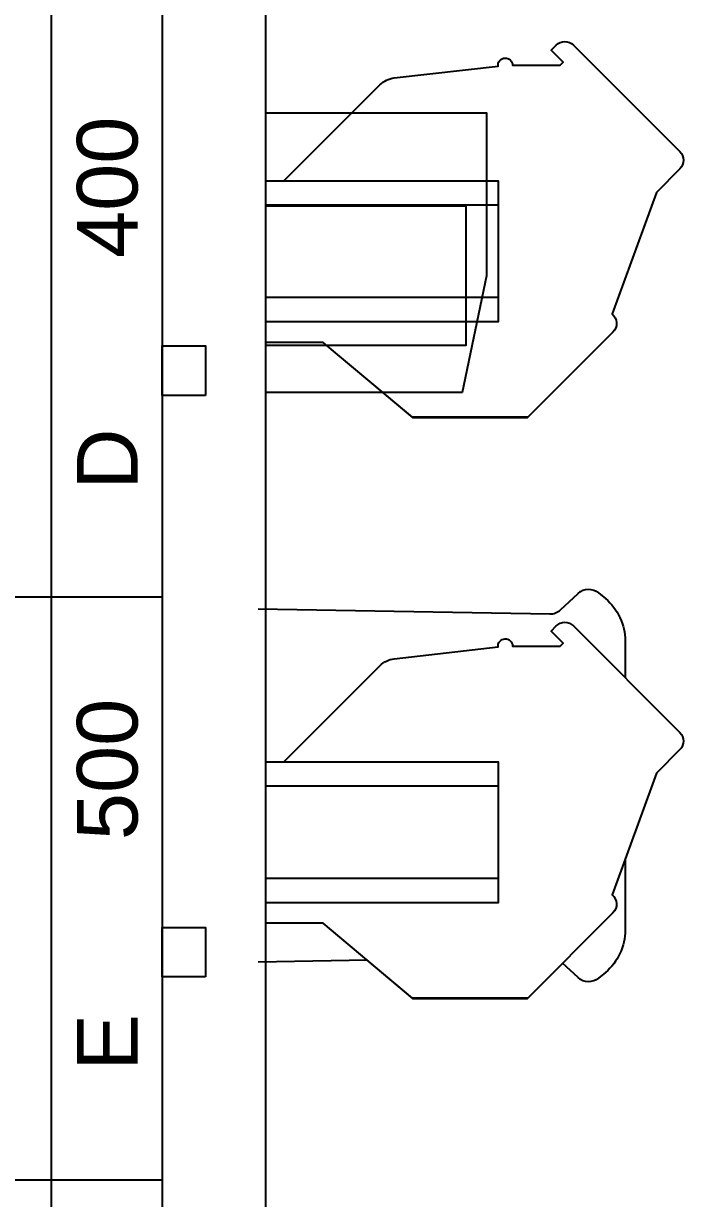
# Model space of a CAD drawing. Extents: x 1 to 23.8, y 0.2 to 17.
# Drawn here: x 14.157 to 15.226, y 3.145 to 5.048 of the extents above; entities that cross this region are included whole.
import ezdxf

# ---------------------------------------------------------------- set-up
doc = ezdxf.new("R2010")
doc.units = 0
doc.header["$MEASUREMENT"] = 0
for name, color, linetype in [('3_02__9X__RTD', 7, 'CONTINUOUS'), ('3_03__91__RTD_TC', 7, 'CONTINUOUS'), ('3_04__1-___4__DI__4__DO__S', 7, 'CONTINUOUS'), ('3_05__B-___4__DI__4__DO__F', 7, 'CONTINUOUS'), ('3_06__C-___4__DI__3__DO', 7, 'CONTINUOUS'), ('3_07__2X___8__DO__STD_FORM', 7, 'CONTINUOUS'), ('3_08__2A___8__DO__STD_FORM', 7, 'CONTINUOUS'), ('3_09__2B___8__DO__STD__6__', 7, 'CONTINUOUS'), ('3_10__2C___8__DO__STD__2__', 7, 'CONTINUOUS'), ('3_11__3-___8__DI', 7, 'CONTINUOUS'), ('3_12__D-___14__DI', 7, 'CONTINUOUS'), ('3_13__5-___8__AI', 7, 'CONTINUOUS'), ('3_14__6-___4__AI__4__AO', 7, 'CONTINUOUS'), ('4_02__71___3__AVI', 7, 'CONTINUOUS'), ('4_03__73___3__ACI__3__AVI', 7, 'CONTINUOUS'), ('4_04__74___3__ACI__3__AVI', 7, 'CONTINUOUS'), ('4_05__1-___4__DI__4__DO__S', 7, 'CONTINUOUS'), ('4_06__B-___4__DI__4__DO__F', 7, 'CONTINUOUS'), ('4_07__C-___4__DI__3__DO', 7, 'CONTINUOUS'), ('4_08__2X___8__DO__STD_FORM', 7, 'CONTINUOUS'), ('4_09__2A___8__DO__STD_FORM', 7, 'CONTINUOUS'), ('4_10__2B___8__DO__STD__6__', 7, 'CONTINUOUS'), ('4_11__2C___8__DO__STD__2__', 7, 'CONTINUOUS'), ('4_12__3-___8__DI', 7, 'CONTINUOUS'), ('4_13__D-___14__DI', 7, 'CONTINUOUS'), ('4_14__5-___8__AI', 7, 'CONTINUOUS'), ('4_15__6-___4__AI__4__AO', 7, 'CONTINUOUS'), ('6_00_____DWG', 7, 'CONTINUOUS')]:
    doc.layers.add(name, color=color, linetype=linetype)
doc.styles.add('ARIAL', font='arial.ttf')

msp = doc.modelspace()

# ---------------------------------------------------------------- linework, layer by layer
at = {"layer": '3_02__9X__RTD'}
for points in [[(14.5491, 4.9035), (14.9073, 4.9035), (14.9073, 4.6397), (14.868, 4.4507), (14.5491, 4.4507)], [(14.5491, 4.7529), (14.8739, 4.7529), (14.8739, 4.5265), (14.5491, 4.5265)]]:
    msp.add_lwpolyline(points, dxfattribs=at)
at = {"layer": '3_03__91__RTD_TC'}
for points in [[(14.5491, 4.9035), (14.9073, 4.9035), (14.9073, 4.6397), (14.868, 4.4507), (14.5491, 4.4507)], [(14.5491, 4.7529), (14.8739, 4.7529), (14.8739, 4.5265), (14.5491, 4.5265)]]:
    msp.add_lwpolyline(points, dxfattribs=at)
at = {"layer": '3_04__1-___4__DI__4__DO__S'}
msp.add_lwpolyline([(14.5789, 4.7934), (14.7344, 4.9489, -0.169592), (14.7577, 4.9602), (14.9259, 4.9793, -0.43094), (14.937, 4.9924, -0.430927), (14.9494, 4.9807), (15.0264, 4.9807), (15.0313, 4.9856), (15.0119, 5.0051), (15.0202, 5.0134, -0.414223), (15.0481, 5.0134), (15.2207, 4.8408, -0.414213), (15.2207, 4.813), (15.1824, 4.7747), (15.1107, 4.5778, -0.440578), (15.1121, 4.5485), (14.9729, 4.4093), (14.7884, 4.4093), (14.6424, 4.5318), (14.5491, 4.5318)], format="xyb", dxfattribs=at)
for points in [[(14.5491, 4.7932), (14.9262, 4.7932), (14.9262, 4.5648), (14.5491, 4.5648)], [(14.9262, 4.7538), (14.5491, 4.7538)], [(14.9262, 4.6042), (14.5491, 4.6042)]]:
    msp.add_lwpolyline(points, dxfattribs=at)
at = {"layer": '3_05__B-___4__DI__4__DO__F'}
msp.add_lwpolyline([(14.5789, 4.7934), (14.7344, 4.9489, -0.169592), (14.7577, 4.9602), (14.9259, 4.9793, -0.43094), (14.937, 4.9924, -0.430927), (14.9494, 4.9807), (15.0264, 4.9807), (15.0313, 4.9856), (15.0119, 5.0051), (15.0202, 5.0134, -0.414223), (15.0481, 5.0134), (15.2207, 4.8408, -0.414213), (15.2207, 4.813), (15.1824, 4.7747), (15.1107, 4.5778, -0.440578), (15.1121, 4.5485), (14.9729, 4.4093), (14.7884, 4.4093), (14.6424, 4.5318), (14.5491, 4.5318)], format="xyb", dxfattribs=at)
for points in [[(14.5491, 4.7932), (14.9262, 4.7932), (14.9262, 4.5648), (14.5491, 4.5648)], [(14.9262, 4.7538), (14.5491, 4.7538)], [(14.9262, 4.6042), (14.5491, 4.6042)]]:
    msp.add_lwpolyline(points, dxfattribs=at)
at = {"layer": '3_06__C-___4__DI__3__DO'}
msp.add_lwpolyline([(14.5789, 4.7934), (14.7344, 4.9489, -0.169592), (14.7577, 4.9602), (14.9259, 4.9793, -0.43094), (14.937, 4.9924, -0.430927), (14.9494, 4.9807), (15.0264, 4.9807), (15.0313, 4.9856), (15.0119, 5.0051), (15.0202, 5.0134, -0.414223), (15.0481, 5.0134), (15.2207, 4.8408, -0.414213), (15.2207, 4.813), (15.1824, 4.7747), (15.1107, 4.5778, -0.440578), (15.1121, 4.5485), (14.9729, 4.4093), (14.7884, 4.4093), (14.6424, 4.5318), (14.5491, 4.5318)], format="xyb", dxfattribs=at)
for points in [[(14.5491, 4.7932), (14.9262, 4.7932), (14.9262, 4.5648), (14.5491, 4.5648)], [(14.9262, 4.7538), (14.5491, 4.7538)], [(14.9262, 4.6042), (14.5491, 4.6042)]]:
    msp.add_lwpolyline(points, dxfattribs=at)
at = {"layer": '3_07__2X___8__DO__STD_FORM'}
msp.add_lwpolyline([(14.5789, 4.7934), (14.7344, 4.9489, -0.169592), (14.7577, 4.9602), (14.9259, 4.9793, -0.43094), (14.937, 4.9924, -0.430927), (14.9494, 4.9807), (15.0264, 4.9807), (15.0313, 4.9856), (15.0119, 5.0051), (15.0202, 5.0134, -0.414223), (15.0481, 5.0134), (15.2207, 4.8408, -0.414213), (15.2207, 4.813), (15.1824, 4.7747), (15.1107, 4.5778, -0.440578), (15.1121, 4.5485), (14.9729, 4.4093), (14.7884, 4.4093), (14.6424, 4.5318), (14.5491, 4.5318)], format="xyb", dxfattribs=at)
for points in [[(14.5491, 4.7932), (14.9262, 4.7932), (14.9262, 4.5648), (14.5491, 4.5648)], [(14.9262, 4.7538), (14.5491, 4.7538)], [(14.9262, 4.6042), (14.5491, 4.6042)]]:
    msp.add_lwpolyline(points, dxfattribs=at)
at = {"layer": '3_08__2A___8__DO__STD_FORM'}
msp.add_lwpolyline([(14.5789, 4.7934), (14.7344, 4.9489, -0.169592), (14.7577, 4.9602), (14.9259, 4.9793, -0.43094), (14.937, 4.9924, -0.430927), (14.9494, 4.9807), (15.0264, 4.9807), (15.0313, 4.9856), (15.0119, 5.0051), (15.0202, 5.0134, -0.414223), (15.0481, 5.0134), (15.2207, 4.8408, -0.414213), (15.2207, 4.813), (15.1824, 4.7747), (15.1107, 4.5778, -0.440578), (15.1121, 4.5485), (14.9729, 4.4093), (14.7884, 4.4093), (14.6424, 4.5318), (14.5491, 4.5318)], format="xyb", dxfattribs=at)
for points in [[(14.5491, 4.7932), (14.9262, 4.7932), (14.9262, 4.5648), (14.5491, 4.5648)], [(14.9262, 4.7538), (14.5491, 4.7538)], [(14.9262, 4.6042), (14.5491, 4.6042)]]:
    msp.add_lwpolyline(points, dxfattribs=at)
at = {"layer": '3_09__2B___8__DO__STD__6__'}
msp.add_lwpolyline([(14.5789, 4.7934), (14.7344, 4.9489, -0.169592), (14.7577, 4.9602), (14.9259, 4.9793, -0.43094), (14.937, 4.9924, -0.430927), (14.9494, 4.9807), (15.0264, 4.9807), (15.0313, 4.9856), (15.0119, 5.0051), (15.0202, 5.0134, -0.414223), (15.0481, 5.0134), (15.2207, 4.8408, -0.414213), (15.2207, 4.813), (15.1824, 4.7747), (15.1107, 4.5778, -0.440578), (15.1121, 4.5485), (14.9729, 4.4093), (14.7884, 4.4093), (14.6424, 4.5318), (14.5491, 4.5318)], format="xyb", dxfattribs=at)
for points in [[(14.5491, 4.7932), (14.9262, 4.7932), (14.9262, 4.5648), (14.5491, 4.5648)], [(14.9262, 4.7538), (14.5491, 4.7538)], [(14.9262, 4.6042), (14.5491, 4.6042)]]:
    msp.add_lwpolyline(points, dxfattribs=at)
at = {"layer": '3_10__2C___8__DO__STD__2__'}
msp.add_lwpolyline([(14.5789, 4.7934), (14.7344, 4.9489, -0.169592), (14.7577, 4.9602), (14.9259, 4.9793, -0.43094), (14.937, 4.9924, -0.430927), (14.9494, 4.9807), (15.0264, 4.9807), (15.0313, 4.9856), (15.0119, 5.0051), (15.0202, 5.0134, -0.414223), (15.0481, 5.0134), (15.2207, 4.8408, -0.414213), (15.2207, 4.813), (15.1824, 4.7747), (15.1107, 4.5778, -0.440578), (15.1121, 4.5485), (14.9729, 4.4093), (14.7884, 4.4093), (14.6424, 4.5318), (14.5491, 4.5318)], format="xyb", dxfattribs=at)
for points in [[(14.5491, 4.7932), (14.9262, 4.7932), (14.9262, 4.5648), (14.5491, 4.5648)], [(14.9262, 4.7538), (14.5491, 4.7538)], [(14.9262, 4.6042), (14.5491, 4.6042)]]:
    msp.add_lwpolyline(points, dxfattribs=at)
at = {"layer": '3_11__3-___8__DI'}
msp.add_lwpolyline([(14.5789, 4.7934), (14.7344, 4.9489, -0.169592), (14.7577, 4.9602), (14.9259, 4.9793, -0.43094), (14.937, 4.9924, -0.430927), (14.9494, 4.9807), (15.0264, 4.9807), (15.0313, 4.9856), (15.0119, 5.0051), (15.0202, 5.0134, -0.414223), (15.0481, 5.0134), (15.2207, 4.8408, -0.414213), (15.2207, 4.813), (15.1824, 4.7747), (15.1107, 4.5778, -0.440578), (15.1121, 4.5485), (14.9729, 4.4093), (14.7884, 4.4093), (14.6424, 4.5318), (14.5491, 4.5318)], format="xyb", dxfattribs=at)
for points in [[(14.5491, 4.7932), (14.9262, 4.7932), (14.9262, 4.5648), (14.5491, 4.5648)], [(14.9262, 4.7538), (14.5491, 4.7538)], [(14.9262, 4.6042), (14.5491, 4.6042)]]:
    msp.add_lwpolyline(points, dxfattribs=at)
at = {"layer": '3_12__D-___14__DI'}
msp.add_lwpolyline([(14.5789, 4.7934), (14.7344, 4.9489, -0.169586), (14.7577, 4.9602), (14.9259, 4.9793, -0.430941), (14.937, 4.9924, -0.430926), (14.9494, 4.9807), (15.0264, 4.9807), (15.0313, 4.9856), (15.0119, 5.0051), (15.0202, 5.0134, -0.414218), (15.0481, 5.0134), (15.2207, 4.8408, -0.414213), (15.2207, 4.813), (15.1824, 4.7747), (15.1107, 4.5778, -0.440578), (15.1121, 4.5485), (14.974, 4.4105), (14.787, 4.4105), (14.6424, 4.5318), (14.5491, 4.5318)], format="xyb", dxfattribs=at)
for points in [[(14.5491, 4.7932), (14.9262, 4.7932), (14.9262, 4.5648), (14.5491, 4.5648)], [(14.9262, 4.7538), (14.5491, 4.7538)], [(14.9262, 4.6042), (14.5491, 4.6042)]]:
    msp.add_lwpolyline(points, dxfattribs=at)
at = {"layer": '3_13__5-___8__AI'}
msp.add_lwpolyline([(14.5789, 4.7934), (14.7344, 4.9489, -0.169592), (14.7577, 4.9602), (14.9259, 4.9793, -0.43094), (14.937, 4.9924, -0.430927), (14.9494, 4.9807), (15.0264, 4.9807), (15.0313, 4.9856), (15.0119, 5.0051), (15.0202, 5.0134, -0.414223), (15.0481, 5.0134), (15.2207, 4.8408, -0.414213), (15.2207, 4.813), (15.1824, 4.7747), (15.1107, 4.5778, -0.440578), (15.1121, 4.5485), (14.9729, 4.4093), (14.7884, 4.4093), (14.6424, 4.5318), (14.5491, 4.5318)], format="xyb", dxfattribs=at)
for points in [[(14.5491, 4.7932), (14.9262, 4.7932), (14.9262, 4.5648), (14.5491, 4.5648)], [(14.9262, 4.7538), (14.5491, 4.7538)], [(14.9262, 4.6042), (14.5491, 4.6042)]]:
    msp.add_lwpolyline(points, dxfattribs=at)
at = {"layer": '3_14__6-___4__AI__4__AO'}
msp.add_lwpolyline([(14.5789, 4.7934), (14.7344, 4.9489, -0.169592), (14.7577, 4.9602), (14.9259, 4.9793, -0.43094), (14.937, 4.9924, -0.430927), (14.9494, 4.9807), (15.0264, 4.9807), (15.0313, 4.9856), (15.0119, 5.0051), (15.0202, 5.0134, -0.414223), (15.0481, 5.0134), (15.2207, 4.8408, -0.414213), (15.2207, 4.813), (15.1824, 4.7747), (15.1107, 4.5778, -0.440578), (15.1121, 4.5485), (14.9729, 4.4093), (14.7884, 4.4093), (14.6424, 4.5318), (14.5491, 4.5318)], format="xyb", dxfattribs=at)
for points in [[(14.5491, 4.7932), (14.9262, 4.7932), (14.9262, 4.5648), (14.5491, 4.5648)], [(14.9262, 4.7538), (14.5491, 4.7538)], [(14.9262, 4.6042), (14.5491, 4.6042)]]:
    msp.add_lwpolyline(points, dxfattribs=at)
at = {"layer": '4_02__71___3__AVI'}
msp.add_lwpolyline([(14.5789, 3.8524), (14.7344, 4.0079, -0.169592), (14.7577, 4.0191), (14.9259, 4.0383, -0.43094), (14.937, 4.0514, -0.430927), (14.9494, 4.0396), (15.0264, 4.0396), (15.0313, 4.0446), (15.0119, 4.0641), (15.0202, 4.0724, -0.414223), (15.0481, 4.0724), (15.2207, 3.8998, -0.414213), (15.2207, 3.872), (15.1824, 3.8337), (15.1107, 3.6368, -0.440578), (15.1121, 3.6075), (14.9729, 3.4683), (14.7884, 3.4683), (14.6424, 3.5908), (14.5491, 3.5908)], format="xyb", dxfattribs=at)
for points in [[(14.5491, 3.8521), (14.9262, 3.8521), (14.9262, 3.6238), (14.5491, 3.6238)], [(14.9262, 3.8128), (14.5491, 3.8128)], [(14.9262, 3.6632), (14.5491, 3.6632)]]:
    msp.add_lwpolyline(points, dxfattribs=at)
at = {"layer": '4_03__73___3__ACI__3__AVI'}
for points in [[(14.5374, 4.1001), (15.0098, 4.0918, 0.19478), (15.0273, 4.0986), (15.0557, 4.1251, -0.380004), (15.0888, 4.126), (15.0999, 4.1167, -0.221055), (15.1319, 4.0479), (15.1319, 4.0479), (15.1319, 3.9886)], [(14.5789, 3.8524), (14.7344, 4.0079, -0.169592), (14.7577, 4.0191), (14.9259, 4.0383, -0.43094), (14.937, 4.0514, -0.430927), (14.9494, 4.0396), (15.0264, 4.0396), (15.0313, 4.0446), (15.0119, 4.0641), (15.0202, 4.0724, -0.414223), (15.0481, 4.0724), (15.2207, 3.8998, -0.414213), (15.2207, 3.872), (15.1824, 3.8337), (15.1107, 3.6368, -0.440578), (15.1121, 3.6075), (14.9729, 3.4683), (14.7884, 3.4683), (14.6424, 3.5908), (14.5491, 3.5908)], [(15.1319, 3.695), (15.1319, 3.5797, -0.221055), (15.0999, 3.5109), (15.0888, 3.5016, -0.380004), (15.0557, 3.5025), (15.0305, 3.526)]]:
    msp.add_lwpolyline(points, format="xyb", dxfattribs=at)
for points in [[(14.5491, 3.8521), (14.9262, 3.8521), (14.9262, 3.6238), (14.5491, 3.6238)], [(14.9262, 3.8128), (14.5491, 3.8128)], [(14.9262, 3.6632), (14.5491, 3.6632)], [(14.7142, 3.5306), (14.5374, 3.5275)]]:
    msp.add_lwpolyline(points, dxfattribs=at)
at = {"layer": '4_04__74___3__ACI__3__AVI'}
for points in [[(14.5374, 4.1001), (15.0098, 4.0918, 0.19478), (15.0273, 4.0986), (15.0557, 4.1251, -0.380004), (15.0888, 4.126), (15.0999, 4.1167, -0.221055), (15.1319, 4.0479), (15.1319, 4.0479), (15.1319, 3.9886)], [(14.5789, 3.8524), (14.7344, 4.0079, -0.169592), (14.7577, 4.0191), (14.9259, 4.0383, -0.43094), (14.937, 4.0514, -0.430927), (14.9494, 4.0396), (15.0264, 4.0396), (15.0313, 4.0446), (15.0119, 4.0641), (15.0202, 4.0724, -0.414223), (15.0481, 4.0724), (15.2207, 3.8998, -0.414213), (15.2207, 3.872), (15.1824, 3.8337), (15.1107, 3.6368, -0.440578), (15.1121, 3.6075), (14.9729, 3.4683), (14.7884, 3.4683), (14.6424, 3.5908), (14.5491, 3.5908)], [(15.1319, 3.695), (15.1319, 3.5797, -0.221055), (15.0999, 3.5109), (15.0888, 3.5016, -0.380004), (15.0557, 3.5025), (15.0305, 3.526)]]:
    msp.add_lwpolyline(points, format="xyb", dxfattribs=at)
for points in [[(14.5491, 3.8521), (14.9262, 3.8521), (14.9262, 3.6238), (14.5491, 3.6238)], [(14.9262, 3.8128), (14.5491, 3.8128)], [(14.9262, 3.6632), (14.5491, 3.6632)], [(14.7142, 3.5306), (14.5374, 3.5275)]]:
    msp.add_lwpolyline(points, dxfattribs=at)
at = {"layer": '4_05__1-___4__DI__4__DO__S'}
msp.add_lwpolyline([(14.5789, 3.8524), (14.7344, 4.0079, -0.169592), (14.7577, 4.0191), (14.9259, 4.0383, -0.43094), (14.937, 4.0514, -0.430927), (14.9494, 4.0396), (15.0264, 4.0396), (15.0313, 4.0446), (15.0119, 4.0641), (15.0202, 4.0724, -0.414223), (15.0481, 4.0724), (15.2207, 3.8998, -0.414213), (15.2207, 3.872), (15.1824, 3.8337), (15.1107, 3.6368, -0.440578), (15.1121, 3.6075), (14.9729, 3.4683), (14.7884, 3.4683), (14.6424, 3.5908), (14.5491, 3.5908)], format="xyb", dxfattribs=at)
for points in [[(14.5491, 3.8521), (14.9262, 3.8521), (14.9262, 3.6238), (14.5491, 3.6238)], [(14.9262, 3.8128), (14.5491, 3.8128)], [(14.9262, 3.6632), (14.5491, 3.6632)]]:
    msp.add_lwpolyline(points, dxfattribs=at)
at = {"layer": '4_06__B-___4__DI__4__DO__F'}
msp.add_lwpolyline([(14.5789, 3.8524), (14.7344, 4.0079, -0.169592), (14.7577, 4.0191), (14.9259, 4.0383, -0.43094), (14.937, 4.0514, -0.430927), (14.9494, 4.0396), (15.0264, 4.0396), (15.0313, 4.0446), (15.0119, 4.0641), (15.0202, 4.0724, -0.414223), (15.0481, 4.0724), (15.2207, 3.8998, -0.414213), (15.2207, 3.872), (15.1824, 3.8337), (15.1107, 3.6368, -0.440578), (15.1121, 3.6075), (14.9729, 3.4683), (14.7884, 3.4683), (14.6424, 3.5908), (14.5491, 3.5908)], format="xyb", dxfattribs=at)
for points in [[(14.5491, 3.8521), (14.9262, 3.8521), (14.9262, 3.6238), (14.5491, 3.6238)], [(14.9262, 3.8128), (14.5491, 3.8128)], [(14.9262, 3.6632), (14.5491, 3.6632)]]:
    msp.add_lwpolyline(points, dxfattribs=at)
at = {"layer": '4_07__C-___4__DI__3__DO'}
msp.add_lwpolyline([(14.5789, 3.8524), (14.7344, 4.0079, -0.169592), (14.7577, 4.0191), (14.9259, 4.0383, -0.43094), (14.937, 4.0514, -0.430927), (14.9494, 4.0396), (15.0264, 4.0396), (15.0313, 4.0446), (15.0119, 4.0641), (15.0202, 4.0724, -0.414223), (15.0481, 4.0724), (15.2207, 3.8998, -0.414213), (15.2207, 3.872), (15.1824, 3.8337), (15.1107, 3.6368, -0.440578), (15.1121, 3.6075), (14.9729, 3.4683), (14.7884, 3.4683), (14.6424, 3.5908), (14.5491, 3.5908)], format="xyb", dxfattribs=at)
for points in [[(14.5491, 3.8521), (14.9262, 3.8521), (14.9262, 3.6238), (14.5491, 3.6238)], [(14.9262, 3.8128), (14.5491, 3.8128)], [(14.9262, 3.6632), (14.5491, 3.6632)]]:
    msp.add_lwpolyline(points, dxfattribs=at)
at = {"layer": '4_08__2X___8__DO__STD_FORM'}
msp.add_lwpolyline([(14.5789, 3.8524), (14.7344, 4.0079, -0.169592), (14.7577, 4.0191), (14.9259, 4.0383, -0.43094), (14.937, 4.0514, -0.430927), (14.9494, 4.0396), (15.0264, 4.0396), (15.0313, 4.0446), (15.0119, 4.0641), (15.0202, 4.0724, -0.414223), (15.0481, 4.0724), (15.2207, 3.8998, -0.414213), (15.2207, 3.872), (15.1824, 3.8337), (15.1107, 3.6368, -0.440578), (15.1121, 3.6075), (14.9729, 3.4683), (14.7884, 3.4683), (14.6424, 3.5908), (14.5491, 3.5908)], format="xyb", dxfattribs=at)
for points in [[(14.5491, 3.8521), (14.9262, 3.8521), (14.9262, 3.6238), (14.5491, 3.6238)], [(14.9262, 3.8128), (14.5491, 3.8128)], [(14.9262, 3.6632), (14.5491, 3.6632)]]:
    msp.add_lwpolyline(points, dxfattribs=at)
at = {"layer": '4_09__2A___8__DO__STD_FORM'}
msp.add_lwpolyline([(14.5789, 3.8524), (14.7344, 4.0079, -0.169592), (14.7577, 4.0191), (14.9259, 4.0383, -0.43094), (14.937, 4.0514, -0.430927), (14.9494, 4.0396), (15.0264, 4.0396), (15.0313, 4.0446), (15.0119, 4.0641), (15.0202, 4.0724, -0.414223), (15.0481, 4.0724), (15.2207, 3.8998, -0.414213), (15.2207, 3.872), (15.1824, 3.8337), (15.1107, 3.6368, -0.440578), (15.1121, 3.6075), (14.9729, 3.4683), (14.7884, 3.4683), (14.6424, 3.5908), (14.5491, 3.5908)], format="xyb", dxfattribs=at)
for points in [[(14.5491, 3.8521), (14.9262, 3.8521), (14.9262, 3.6238), (14.5491, 3.6238)], [(14.9262, 3.8128), (14.5491, 3.8128)], [(14.9262, 3.6632), (14.5491, 3.6632)]]:
    msp.add_lwpolyline(points, dxfattribs=at)
at = {"layer": '4_10__2B___8__DO__STD__6__'}
msp.add_lwpolyline([(14.5789, 3.8524), (14.7344, 4.0079, -0.169592), (14.7577, 4.0191), (14.9259, 4.0383, -0.43094), (14.937, 4.0514, -0.430927), (14.9494, 4.0396), (15.0264, 4.0396), (15.0313, 4.0446), (15.0119, 4.0641), (15.0202, 4.0724, -0.414223), (15.0481, 4.0724), (15.2207, 3.8998, -0.414213), (15.2207, 3.872), (15.1824, 3.8337), (15.1107, 3.6368, -0.440578), (15.1121, 3.6075), (14.9729, 3.4683), (14.7884, 3.4683), (14.6424, 3.5908), (14.5491, 3.5908)], format="xyb", dxfattribs=at)
for points in [[(14.5491, 3.8521), (14.9262, 3.8521), (14.9262, 3.6238), (14.5491, 3.6238)], [(14.9262, 3.8128), (14.5491, 3.8128)], [(14.9262, 3.6632), (14.5491, 3.6632)]]:
    msp.add_lwpolyline(points, dxfattribs=at)
at = {"layer": '4_11__2C___8__DO__STD__2__'}
msp.add_lwpolyline([(14.5789, 3.8524), (14.7344, 4.0079, -0.169592), (14.7577, 4.0191), (14.9259, 4.0383, -0.43094), (14.937, 4.0514, -0.430927), (14.9494, 4.0396), (15.0264, 4.0396), (15.0313, 4.0446), (15.0119, 4.0641), (15.0202, 4.0724, -0.414223), (15.0481, 4.0724), (15.2207, 3.8998, -0.414213), (15.2207, 3.872), (15.1824, 3.8337), (15.1107, 3.6368, -0.440578), (15.1121, 3.6075), (14.9729, 3.4683), (14.7884, 3.4683), (14.6424, 3.5908), (14.5491, 3.5908)], format="xyb", dxfattribs=at)
for points in [[(14.5491, 3.8521), (14.9262, 3.8521), (14.9262, 3.6238), (14.5491, 3.6238)], [(14.9262, 3.8128), (14.5491, 3.8128)], [(14.9262, 3.6632), (14.5491, 3.6632)]]:
    msp.add_lwpolyline(points, dxfattribs=at)
at = {"layer": '4_12__3-___8__DI'}
msp.add_lwpolyline([(14.5789, 3.8524), (14.7344, 4.0079, -0.169592), (14.7577, 4.0191), (14.9259, 4.0383, -0.43094), (14.937, 4.0514, -0.430927), (14.9494, 4.0396), (15.0264, 4.0396), (15.0313, 4.0446), (15.0119, 4.0641), (15.0202, 4.0724, -0.414223), (15.0481, 4.0724), (15.2207, 3.8998, -0.414213), (15.2207, 3.872), (15.1824, 3.8337), (15.1107, 3.6368, -0.440578), (15.1121, 3.6075), (14.9729, 3.4683), (14.7884, 3.4683), (14.6424, 3.5908), (14.5491, 3.5908)], format="xyb", dxfattribs=at)
for points in [[(14.5491, 3.8521), (14.9262, 3.8521), (14.9262, 3.6238), (14.5491, 3.6238)], [(14.9262, 3.8128), (14.5491, 3.8128)], [(14.9262, 3.6632), (14.5491, 3.6632)]]:
    msp.add_lwpolyline(points, dxfattribs=at)
at = {"layer": '4_13__D-___14__DI'}
msp.add_lwpolyline([(14.5789, 3.8524), (14.7344, 4.0079, -0.169586), (14.7577, 4.0191), (14.9259, 4.0383, -0.430941), (14.937, 4.0514, -0.430926), (14.9494, 4.0396), (15.0264, 4.0396), (15.0313, 4.0446), (15.0119, 4.0641), (15.0202, 4.0724, -0.414218), (15.0481, 4.0724), (15.2207, 3.8998, -0.414213), (15.2207, 3.872), (15.1824, 3.8337), (15.1107, 3.6368, -0.440578), (15.1121, 3.6075), (14.974, 3.4695), (14.787, 3.4695), (14.6424, 3.5908), (14.5491, 3.5908)], format="xyb", dxfattribs=at)
for points in [[(14.5491, 3.8521), (14.9262, 3.8521), (14.9262, 3.6238), (14.5491, 3.6238)], [(14.9262, 3.8128), (14.5491, 3.8128)], [(14.9262, 3.6632), (14.5491, 3.6632)]]:
    msp.add_lwpolyline(points, dxfattribs=at)
at = {"layer": '4_14__5-___8__AI'}
msp.add_lwpolyline([(14.5789, 3.8524), (14.7344, 4.0079, -0.169592), (14.7577, 4.0191), (14.9259, 4.0383, -0.43094), (14.937, 4.0514, -0.430927), (14.9494, 4.0396), (15.0264, 4.0396), (15.0313, 4.0446), (15.0119, 4.0641), (15.0202, 4.0724, -0.414223), (15.0481, 4.0724), (15.2207, 3.8998, -0.414213), (15.2207, 3.872), (15.1824, 3.8337), (15.1107, 3.6368, -0.440578), (15.1121, 3.6075), (14.9729, 3.4683), (14.7884, 3.4683), (14.6424, 3.5908), (14.5491, 3.5908)], format="xyb", dxfattribs=at)
for points in [[(14.5491, 3.8521), (14.9262, 3.8521), (14.9262, 3.6238), (14.5491, 3.6238)], [(14.9262, 3.8128), (14.5491, 3.8128)], [(14.9262, 3.6632), (14.5491, 3.6632)]]:
    msp.add_lwpolyline(points, dxfattribs=at)
at = {"layer": '4_15__6-___4__AI__4__AO'}
msp.add_lwpolyline([(14.5789, 3.8524), (14.7344, 4.0079, -0.169592), (14.7577, 4.0191), (14.9259, 4.0383, -0.43094), (14.937, 4.0514, -0.430927), (14.9494, 4.0396), (15.0264, 4.0396), (15.0313, 4.0446), (15.0119, 4.0641), (15.0202, 4.0724, -0.414223), (15.0481, 4.0724), (15.2207, 3.8998, -0.414213), (15.2207, 3.872), (15.1824, 3.8337), (15.1107, 3.6368, -0.440578), (15.1121, 3.6075), (14.9729, 3.4683), (14.7884, 3.4683), (14.6424, 3.5908), (14.5491, 3.5908)], format="xyb", dxfattribs=at)
for points in [[(14.5491, 3.8521), (14.9262, 3.8521), (14.9262, 3.6238), (14.5491, 3.6238)], [(14.9262, 3.8128), (14.5491, 3.8128)], [(14.9262, 3.6632), (14.5491, 3.6632)]]:
    msp.add_lwpolyline(points, dxfattribs=at)
at = {"layer": '6_00_____DWG'}
for points in [[(9.5988, 8.8524), (14.5491, 8.8524), (14.5491, 1.5689), (9.5988, 1.5689)], [(14.202, 8.3481), (14.202, 2.0231)], [(14.4519, 4.4459), (14.3818, 4.4459), (14.3818, 4.5259), (14.4519, 4.5259), (14.4519, 4.4459)], [(10.5119, 4.1197), (14.3818, 4.1197)], [(14.4519, 3.5036), (14.3818, 3.5036), (14.3818, 3.5835), (14.4519, 3.5835), (14.4519, 3.5036)], [(10.5118, 3.1747), (14.3818, 3.1747)]]:
    msp.add_lwpolyline(points, dxfattribs=at)
msp.add_lwpolyline([(10.5919, 8.348), (14.3018, 8.348, -0.414213), (14.3818, 8.268), (14.3818, 2.1031, -0.414212), (14.3018, 2.0231), (10.5919, 2.0231, -0.414211), (10.5119, 2.1031), (10.5119, 8.268, -0.414219)], format="xyb", close=True, dxfattribs=at)

# ---------------------------------------------------------------- texts
at = {"layer": '6_00_____DWG', "style": 'ARIAL'}
for s, height, p in [('400', 0.09833, (14.3418, 4.6684)), ('D', 0.0983, (14.3418, 4.2931)), ('500', 0.09833, (14.3418, 3.7253)), ('E', 0.0983, (14.3418, 3.3521))]:
    msp.add_text(s, height=height, rotation=90, dxfattribs=at).set_placement(p)

doc.saveas('drawing.dxf')
